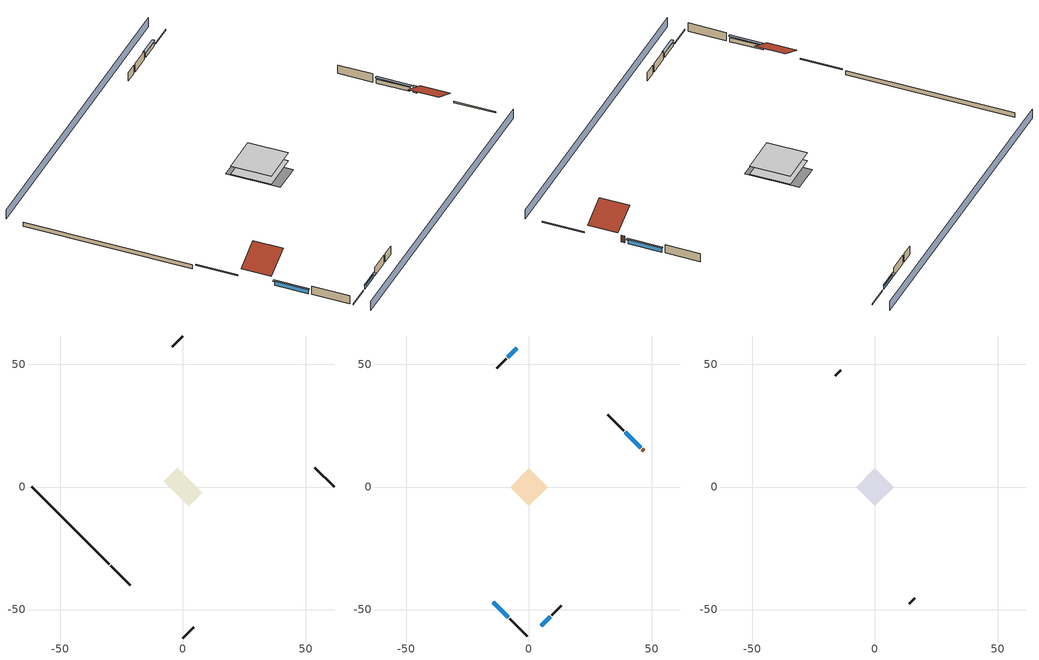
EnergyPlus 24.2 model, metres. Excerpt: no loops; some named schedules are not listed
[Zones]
crawlspace - vented
 floor foundation (Slab1 construction): -7.88,2.26 -2.26,7.88 7.88,-2.26 2.26,-7.88 z-0.91
 wall outside (RimJoist1 construction): -29.4,-32.19 -21.6,-39.99 z0.3:0.61
 wall outside (RimJoist2 construction): 0,61.59 -4.33,57.26 z0.3:0.61
 wall outside (RimJoist3 construction): 61.59,0 53.79,7.8 z0.3:0.61
 wall outside (RimJoist4 construction): 0,-61.59 4.33,-57.26 z0.3:0.61
 wall foundation (FoundationWall1 construction): -61.59,0 -30.06,-31.53 z-0.91:0.3
conditioned space
 floor to crawlspace - vented (Floor1 construction): -7.55,0 0,7.55 7.55,0 0,-7.55 z0.3
 wall outside (AdiabaticWallConstruction 1): 46.83,14.76 46.18,15.41 z0.3:2.34
 wall outside (AdiabaticWallConstruction): -14.64,-46.95 -8.41,-53.19 / 45.53,16.07 39.29,22.3 z0.3:1.49; -4.99,56.6 -8.64,52.95 / 4.99,-56.6 8.64,-52.95 z0.3:1.43
 wall outside (Wall1 construction): -7.75,-53.84 -0.66,-60.94 z0.3:2.74
 wall outside (Wall2 construction): -9.3,52.29 -13.24,48.35 z0.3:2.74
 wall outside (Wall3 construction): 38.64,22.96 32.08,29.51 z0.3:2.74
 wall outside (Wall4 construction): 9.3,-52.29 13.24,-48.35 z0.3:2.74
 window (WindowConstruction): -14.64,-46.95 -8.41,-53.19 z0.3:1.49
 window (WindowConstruction 1): -4.99,56.6 -8.64,52.95 z0.3:1.43
 window (WindowConstruction 2): 45.53,16.07 39.29,22.3 z0.3:1.49
 window (WindowConstruction 3): 4.99,-56.6 8.64,-52.95 z0.3:1.43
 door (Door): 46.83,14.76 46.18,15.41 z0.3:2.34
attic - vented
 floor to conditioned space (Floor2 construction Reversed): -7.55,0 0,7.55 7.55,0 0,-7.55 z2.74
 wall outside (Wall5 construction): -13.9,47.7 -16.19,45.4 z0.3:2.74
 wall outside (Wall6 construction): 13.9,-47.7 16.19,-45.4 z0.3:2.74
 roof outside (Roof1 construction): -15.3,-46.29,2.74 -10.25,-41.24,6.31 -15.89,-35.6,6.31 -20.94,-40.65,2.74
 roof outside (Roof2 construction): 47.49,14.11,2.74 42.44,9.06,6.31 48.08,3.41,6.31 53.13,8.46,2.74
shading: 3.23,-64.83 64.83,-3.23 / -3.23,64.83 -64.83,3.23 z0:2.74; -8.19,-53.4 -14.86,-46.74 -15.29,-47.17 -8.62,-53.83 z1.8; -8.86,52.74 -4.77,56.82 -5.2,57.25 -9.29,53.17 z1.74; 39.08,22.52 45.74,15.85 46.17,16.28 39.51,22.95 z1.8; 8.86,-52.74 4.77,-56.82 5.2,-57.25 9.29,-53.17 z1.74
[Building]
Building 1: Terrain=Suburbs
[Site:Location]
Portland Intl Arpt_OR: Latitude {deg}=45.59; Longitude {deg}=-122.6; Time Zone {hr}=-8; Elevation {m}=33; Keep Site Location Information=Yes
[Site:GroundTemperature:Shallow]
10.2558, 8.96328, 8.85977, 9.47314, 11.9355, 14.3863, 16.5111, 17.8571, 17.9714, 16.8767, 14.8061, 12.4304
[Site:WaterMainsTemperature]
Calculation Method=Schedule; Temperature Schedule=mains temperature schedule
[Material] Roughness=Rough; Thermal Absorptance=0.9
Name | Thickness {m} | Conductivity {W/m-K} | Density {kg/m3} | Specific Heat {J/kg-K} | Solar Absorptance | Visible Absorptance
ceiling loosefill ins | 0.338667 | 0.0480833 | 16.02 | 1046.75 | 0.7 | 0.7
ceiling stud and cavity | 0.1397 | 0.0920385 | 65.682 | 1177.47 | 0.7 | 0.7
composite shingle siding | 0.00635 | 0.162714 | 1121.4 | 1465.45 | 0.7 | 0.7
concrete 8.0 in. | 0.2032 | 1.803125 | 2242.8 | 837.4 | 0.7 | 0.7
door material | 0.04445 | 0.0612267 | 512.64 | 1214.23 | 0.7 | 0.7
floor covering | 0.0127 | 0.0433444 | 54.468 | 1339.84 | 0.6 | 0.6
floor rigid ins | 0.051816 | 0.029427 | 32.04 | 1214.23 | 0.7 | 0.7
floor stud and cavity | 0.1397 | 0.0972396 | 92.3553 | 1139.71 | 0.7 | 0.7
furniture material conditioned space 1 | 0.1524 | 0.115458 | 640.8 | 1214.23 | 0.6 | 0.6
gypsum board | 0.0127 | 0.160291 | 801 | 837.4 | 0.6 | 0.6
osb sheathing 0.5 in. | 0.0127 | 0.115458 | 512.64 | 1214.23 | 0.6 | 0.6
osb sheathing 0.5 in. 1 | 0.0127 | 0.115458 | 512.64 | 1214.23 | 0.7 | 0.7
osb sheathing 0.75 in. | 0.01905 | 0.115458 | 512.64 | 1214.23 | 0.7 | 0.7
rim joist stud and cavity | 0.0508 | 0.144151 | 50.32683 | 1063.81 | 0.6 | 0.6
roof rigid ins | 0.00281632 | 0.029427 | 32.04 | 1214.23 | 0.7 | 0.7
soil 0.5 in. | 0.0127 | 0.8655 | 1842.3 | 418.7 | 0.7 | 0.7
wall rigid ins | 0.512978 | 0.029427 | 32.04 | 1214.23 | 0.7 | 0.7
wall stud and cavity | 0.1397 | 0.0909133 | 139.0536 | 1170.24 | 0.7 | 0.7
wall stud and cavity 1 | 0.1397 | 0.348479 | 139.0536 | 1170.24 | 0.6 | 0.6
wall stud and cavity 2 | 0.0889 | 0.380278 | 52.3479 | 1209.89 | 0.7 | 0.7
wall stud and cavity 3 | 0.0889 | 0.391764 | 83.0341 | 1211.67 | 0.7 | 0.7
wood shingles or shakes | 0.00635 | 0.162714 | 1121.4 | 1465.45 | 0.85 | 0.85
wood siding; wood siding 1 | 0.0254 | 0.102417 | 544.68 | 1172.36 | 0.7 | 0.7
[WindowMaterial:SimpleGlazingSystem]
WindowMaterial: U-Factor {W/m2-K}=2.15764; Solar Heat Gain Coefficient=0.44
[Construction]
AdiabaticWallConstruction: wood siding, wall rigid ins, wall stud and cavity 2, gypsum board
AdiabaticWallConstruction 1: wood siding 1, wall rigid ins, wall stud and cavity 2, gypsum board
Door: door material
Floor1 construction: floor stud and cavity, floor rigid ins, osb sheathing 0.75 in., floor covering
Floor2 construction Reversed: gypsum board, ceiling stud and cavity, ceiling loosefill ins
FoundationWall1 construction: concrete 8.0 in.
furniture construction conditioned space 1: furniture material conditioned space 1
PartitionWallConstruction: gypsum board, wall stud and cavity 3, gypsum board
RimJoist1 construction; RimJoist2 construction; RimJoist3 construction; RimJoist4 construction: composite shingle siding, rim joist stud and cavity
Roof1 construction; Roof2 construction: wood shingles or shakes, roof rigid ins, osb sheathing 0.5 in.
Slab1 construction: soil 0.5 in.
Wall1 construction; Wall2 construction; Wall3 construction; Wall4 construction: composite shingle siding, osb sheathing 0.5 in. 1, wall stud and cavity, gypsum board
Wall5 construction; Wall6 construction: composite shingle siding, osb sheathing 0.5 in. 1, wall stud and cavity 1
WindowConstruction; WindowConstruction 1; WindowConstruction 2; WindowConstruction 3: WindowMaterial
[Zone] Multiplier=1; Part of Total Floor Area=Yes
Name | Volume {m3}
attic - vented | 90.8252
conditioned space | 278.185
crawlspace - vented | 139.092
[Space]
Name | Zone | Volume {m3}
attic - vented 1 | attic - vented | 90.8252
conditioned space 1 | conditioned space | 278.185
crawlspace - vented 1 | crawlspace - vented | 139.092
[ZoneInfiltration:EffectiveLeakageArea]
infil attic - vented 1: Zone or Space=attic - vented 1; Schedule=Always On Discrete; Effective Air Leakage Area {cm2}=3802.45; Stack Coefficient=0.000166082; Wind Coefficient=3.54531e-05
[ZoneMixing]
whole house fan mix: Zone or Space=attic - vented; Schedule=Always On Continuous; Design Flow Rate Calculation Method=Flow/Zone; Design Flow Rate {m3/s}=0; Source Zone or Space=conditioned space
[SurfaceProperty:IncidentSolarMultiplier] Incident Solar Multiplier=1; Incident Solar Multiplier Schedule=trans schedule winter=0.85 summer=0.7
Window1; Window2; Window3; Window4
[InternalMass] Zone or ZoneList=conditioned space; Space or SpaceList=conditioned space 1
Name | Construction | Surface Area {m2}
furniture mass conditioned space 1 | furniture construction conditioned space 1 | 45.63397
partition wall mass | PartitionWallConstruction | 114.085
[Lights]
interior lighting: Zone or ZoneList or Space or SpaceList=conditioned space 1; Schedule=lighting_interior; Design Level Calculation Method=LightingLevel; Lighting Level {W}=237.467; Return Air Fraction=0; Fraction Radiant=0.6; Fraction Visible=0.2; Fraction Replaceable=1
[People]
occupants: Zone or ZoneList or Space or SpaceList=conditioned space 1; Number of People Schedule=occupants; Number of People Calculation Method=People; Number of People=2; Fraction Radiant=0.314171; Sensible Heat Fraction=0.56303; Activity Level Schedule=occupants activity schedule; Carbon Dioxide Generation Rate {m3/s-W}=0; Enable ASHRAE 55 Comfort Warnings=No; Mean Radiant Temperature Calculation Type=EnclosureAveraged
[ElectricEquipment] Zone or ZoneList or Space or SpaceList=conditioned space 1; Design Level Calculation Method=EquipmentLevel
Name | Schedule | Design Level {W} | Fraction Latent | Fraction Radiant | Fraction Lost
ceiling fan | ceiling_fan | 18.1475 | 0 | 0.558 | 0
clothes dryer | clothes_dryer | 3551.39 | 0.015 | 0.081 | 0.85
clothes washer | clothes_washer | 316.289 | 0.03 | 0.162 | 0.7
cooking range | cooking_range | 73.6624 | 0.16 | 0.384 | 0.2
dishwasher | dishwasher | 214.693 | 0.3 | 0.18 | 0.4
freezer | freezer schedule | 194.914 | 0 | 0.6 | 0
fridge | fridge schedule | 41.5354 | 0 | 0.6 | 0
mech vent bath fan 0 | mech vent bath fan 0 schedule | 15 | 0 | 0 | 1
mech vent house fan | mech vent house fan schedule | 0 | 0 | 0 | 1
mech vent house fan cfis | mech vent house fan cfis schedule | 0 | 0 | 0 | 0
mech vent range fan 0 | mech vent range fan 0 schedule | 30 | 0 | 0 | 1
misc plug loads | plug_loads_other | 145.98 | 0.021 | 0.558 | 0.049
misc tv | plug_loads_tv | 183.188 | 0 | 0.6 | 0
whole house fan | Always On Discrete | 0 | 0 | 0 | 1
[OtherEquipment] Zone or ZoneList or Space or SpaceList=conditioned space 1; Design Level Calculation Method=EquipmentLevel
Name | Fuel Type | Schedule | Design Level {W} | Fraction Latent | Fraction Radiant | Fraction Lost
clothes dryer 1 | Electricity | clothes_dryer | 0 | 0.015 | 0.081 | 0.85
cooking range 1 | NaturalGas | cooking_range | 2158.83 | 0.16 | 0.384 | 0.2
general water use latent | None | general water use schedule | 44.1266 | 1 | 0 | 0
general water use sensible | None | general water use schedule | -43.4886 | 0 | 0.6 | 0
mech vent house fan latent load; water heater lat | None | Always On Discrete | 0 | 1 | 0 | 0
mech vent house fan sensible load; water heater sens | None | Always On Discrete | 0 | 0 | 0 | 0
water heater energy adjustment1 | Electricity | Always On Discrete | 0.01 | 0 | 0 | 1
[ZoneInfiltration:DesignFlowRate] Schedule=Always On Discrete
Name | Zone or ZoneList or Space or SpaceList | Design Flow Rate Calculation Method | Design Flow Rate {m3/s} | Air Changes per Hour {1/hr} | Constant Term Coefficient | Temperature Term Coefficient | Velocity Term Coefficient | Velocity Squared Term Coefficient
infil flow; natural vent flow; whole house fan flow | conditioned space 1 | Flow/Zone | 0
infil crawlspace - vented 1 | crawlspace - vented 1 | AirChanges/Hour |  | 2.6013 | 1 | 0 | 0 | 0
[SurfaceProperty:ExposedFoundationPerimeter]
Slab1: Exposed Perimeter Calculation Method=TotalExposedPerimeter; Total Exposed Perimeter {m}=44.59224
[AvailabilityManager:Scheduled]
room ac airloop Availability Manager: Schedule=Always On Discrete
[WaterUse:Equipment]
dishwasher: Peak Flow Rate {m3/s}=3.93232e-06; Flow Rate Fraction Schedule=hot_water_dishwasher
[Foundation:Kiva]
Foundation Kiva 1: Initial Indoor Air Temperature {C}=8.27769; Wall Height Above Grade {m}=0.3048; Wall Depth Below Slab {m}=0.2032
[Foundation:Kiva:Settings]
Soil Conductivity {W/m-K}=0.8655; Soil Density {kg/m3}=1842.3; Soil Specific Heat {J/kg-K}=418.7; Ground Solar Absorptivity=0.9; Ground Thermal Absorptivity=0.9; Ground Surface Roughness {m}=0.03; Far-Field Width {m}=40; Deep-Ground Boundary Condition=ZeroFlux; Deep-Ground Depth {m}=40; Minimum Cell Dimension {m}=0.2; Maximum Cell Growth Coefficient=3; Simulation Timestep=Timestep
[Exterior:Lights]
exterior lighting: Schedule=exterior lighting schedule; Design Level {W}=9.28603
[EnergyManagementSystem:GlobalVariable]
infil_program_Qfan
infil_program_Qinf
natural_vent_program_Qnv
natural_vent_program_Qwhf
room_ac_airloop_Fan_RTF
[EnergyManagementSystem:Sensor]
Name | Output:Variable or Output:Meter Index Key | Output:Variable or Output:Meter
airflow_gain | infil flow | Infiltration Sensible Heat Gain Energy
airflow_gain_1 | natural vent flow | Infiltration Sensible Heat Gain Energy
airflow_gain_2 | whole house fan flow | Infiltration Sensible Heat Gain Energy
airflow_loss | infil flow | Infiltration Sensible Heat Loss Energy
airflow_loss_1 | natural vent flow | Infiltration Sensible Heat Loss Energy
airflow_loss_2 | whole house fan flow | Infiltration Sensible Heat Loss Energy
clg_load_cond |  | Cooling:EnergyTransfer:Zone:CONDITIONED SPACE
clg_sp_s; clg_sp_s_1 | cooling setpoint | Schedule Value
clothes_dryer_exhaust_0_sch_s | clothes_dryer | Schedule Value
cool_season | cooling season schedule | Schedule Value
htg_load_cond |  | Heating:EnergyTransfer:Zone:CONDITIONED SPACE
htg_sp_s; htg_sp_s_1 | heating setpoint | Schedule Value
ig_ee_conv | ceiling fan | Electric Equipment Convective Heating Energy
ig_ee_conv_1 | clothes dryer | Electric Equipment Convective Heating Energy
ig_ee_conv_3 | cooking range | Electric Equipment Convective Heating Energy
ig_ee_conv_4 | dishwasher | Electric Equipment Convective Heating Energy
ig_ee_conv_5 | freezer | Electric Equipment Convective Heating Energy
ig_ee_conv_6 | fridge | Electric Equipment Convective Heating Energy
ig_ee_conv_7 | misc plug loads | Electric Equipment Convective Heating Energy
ig_ee_conv_8 | misc tv | Electric Equipment Convective Heating Energy
ig_ee_conv_9 | whole house fan | Electric Equipment Convective Heating Energy
ig_ee_rad | ceiling fan | Electric Equipment Radiant Heating Energy
ig_ee_rad_1 | clothes dryer | Electric Equipment Radiant Heating Energy
ig_ee_rad_3 | cooking range | Electric Equipment Radiant Heating Energy
ig_ee_rad_4 | dishwasher | Electric Equipment Radiant Heating Energy
ig_ee_rad_5 | freezer | Electric Equipment Radiant Heating Energy
ig_ee_rad_6 | fridge | Electric Equipment Radiant Heating Energy
ig_ee_rad_7 | misc plug loads | Electric Equipment Radiant Heating Energy
ig_ee_rad_8 | misc tv | Electric Equipment Radiant Heating Energy
ig_ee_rad_9 | whole house fan | Electric Equipment Radiant Heating Energy
ig_lgt_conv | interior lighting | Lights Convective Heating Energy
ig_lgt_rad | interior lighting | Lights Radiant Heating Energy
ig_lgt_vis | interior lighting | Lights Visible Radiation Heating Energy
ig_oe_conv | clothes dryer 1 | Other Equipment Convective Heating Energy
ig_oe_conv_1 | cooking range 1 | Other Equipment Convective Heating Energy
ig_oe_conv_2 | general water use latent | Other Equipment Convective Heating Energy
ig_oe_conv_3 | general water use sensible | Other Equipment Convective Heating Energy
ig_oe_conv_4 | water heater energy adjustment1 | Other Equipment Convective Heating Energy
ig_oe_conv_5 | water heater lat | Other Equipment Convective Heating Energy
ig_oe_conv_6 | water heater sens | Other Equipment Convective Heating Energy
ig_oe_rad | clothes dryer 1 | Other Equipment Radiant Heating Energy
ig_oe_rad_1 | cooking range 1 | Other Equipment Radiant Heating Energy
ig_oe_rad_2 | general water use latent | Other Equipment Radiant Heating Energy
ig_oe_rad_3 | general water use sensible | Other Equipment Radiant Heating Energy
ig_oe_rad_4 | water heater energy adjustment1 | Other Equipment Radiant Heating Energy
ig_oe_rad_5 | water heater lat | Other Equipment Radiant Heating Energy
ig_oe_rad_6 | water heater sens | Other Equipment Radiant Heating Energy
ig_ppl_conv | occupants | People Convective Heating Energy
ig_ppl_rad | occupants | People Radiant Heating Energy
im_conv | furniture mass conditioned space 1 | Surface Inside Face Convection Heat Gain Energy
im_conv_1 | partition wall mass | Surface Inside Face Convection Heat Gain Energy
im_ig | furniture mass conditioned space 1 | Surface Inside Face Internal Gains Radiation Heat Gain Energy
im_ig_1 | partition wall mass | Surface Inside Face Internal Gains Radiation Heat Gain Energy
im_lgt | furniture mass conditioned space 1 | Surface Inside Face Lights Radiation Heat Gain Energy
im_lgt_1 | partition wall mass | Surface Inside Face Lights Radiation Heat Gain Energy
im_sol | furniture mass conditioned space 1 | Surface Inside Face Solar Radiation Heat Gain Energy
im_sol_1 | partition wall mass | Surface Inside Face Solar Radiation Heat Gain Energy
im_surf | furniture mass conditioned space 1 | Surface Inside Face Net Surface Thermal Radiation Heat Gain Energy
im_surf_1 | partition wall mass | Surface Inside Face Net Surface Thermal Radiation Heat Gain Energy
mech_vent_bath_fan_0_sch_s | mech vent bath fan 0 schedule | Schedule Value
mech_vent_range_fan_0_sch_s | mech vent range fan 0 schedule | Schedule Value
mv_conv | mech vent bath fan 0 | Electric Equipment Convective Heating Energy
mv_conv_1 | mech vent house fan | Electric Equipment Convective Heating Energy
mv_conv_2 | mech vent house fan cfis | Electric Equipment Convective Heating Energy
mv_conv_3 | mech vent range fan 0 | Electric Equipment Convective Heating Energy
mv_conv_4 | mech vent house fan latent load | Other Equipment Convective Heating Energy
mv_conv_5 | mech vent house fan sensible load | Other Equipment Convective Heating Energy
mv_rad | mech vent bath fan 0 | Electric Equipment Radiant Heating Energy
mv_rad_1 | mech vent house fan | Electric Equipment Radiant Heating Energy
mv_rad_2 | mech vent house fan cfis | Electric Equipment Radiant Heating Energy
mv_rad_3 | mech vent range fan 0 | Electric Equipment Radiant Heating Energy
mv_rad_4 | mech vent house fan latent load | Other Equipment Radiant Heating Energy
mv_rad_5 | mech vent house fan sensible load | Other Equipment Radiant Heating Energy
natural_vent_s | natural vent schedule | Schedule Value
out_pb_s |  | Site Outdoor Air Barometric Pressure
out_wt_s |  | Site Outdoor Air Humidity Ratio
site_vw_s |  | Site Wind Speed
ss_back_out | Window1 | Surface Window Shortwave from Zone Back Out Window Heat Transfer Rate
ss_back_out_1 | Window2 | Surface Window Shortwave from Zone Back Out Window Heat Transfer Rate
ss_back_out_2 | Window3 | Surface Window Shortwave from Zone Back Out Window Heat Transfer Rate
ss_back_out_3 | Window4 | Surface Window Shortwave from Zone Back Out Window Heat Transfer Rate
ss_conv | Door1 | Surface Inside Face Convection Heat Gain Energy
ss_conv_1 | Window1 | Surface Inside Face Convection Heat Gain Energy
ss_conv_2 | Window2 | Surface Inside Face Convection Heat Gain Energy
ss_conv_3 | Window3 | Surface Inside Face Convection Heat Gain Energy
ss_conv_4 | Window4 | Surface Inside Face Convection Heat Gain Energy
ss_ig | Door1 | Surface Inside Face Internal Gains Radiation Heat Gain Energy
ss_ig_1 | Window1 | Surface Inside Face Internal Gains Radiation Heat Gain Energy
ss_ig_2 | Window2 | Surface Inside Face Internal Gains Radiation Heat Gain Energy
ss_ig_3 | Window3 | Surface Inside Face Internal Gains Radiation Heat Gain Energy
ss_ig_4 | Window4 | Surface Inside Face Internal Gains Radiation Heat Gain Energy
ss_lgt | Door1 | Surface Inside Face Lights Radiation Heat Gain Energy
ss_sol | Door1 | Surface Inside Face Solar Radiation Heat Gain Energy
ss_surf | Door1 | Surface Inside Face Net Surface Thermal Radiation Heat Gain Energy
ss_surf_1 | Window1 | Surface Inside Face Net Surface Thermal Radiation Heat Gain Energy
ss_surf_2 | Window2 | Surface Inside Face Net Surface Thermal Radiation Heat Gain Energy
ss_surf_3 | Window3 | Surface Inside Face Net Surface Thermal Radiation Heat Gain Energy
ss_surf_4 | Window4 | Surface Inside Face Net Surface Thermal Radiation Heat Gain Energy
ss_trans_in | Window1 | Surface Window Transmitted Solar Radiation Rate
ss_trans_in_1 | Window2 | Surface Window Transmitted Solar Radiation Rate
ss_trans_in_2 | Window3 | Surface Window Transmitted Solar Radiation Rate
ss_trans_in_3 | Window4 | Surface Window Transmitted Solar Radiation Rate
ss_trans_out | Window1 | Surface Inside Face Initial Transmitted Diffuse Transmitted Out Window Solar Radiation Rate
ss_trans_out_1 | Window2 | Surface Inside Face Initial Transmitted Diffuse Transmitted Out Window Solar Radiation Rate
ss_trans_out_2 | Window3 | Surface Inside Face Initial Transmitted Diffuse Transmitted Out Window Solar Radiation Rate
ss_trans_out_3 | Window4 | Surface Inside Face Initial Transmitted Diffuse Transmitted Out Window Solar Radiation Rate
s_conv | Floor1 | Surface Inside Face Convection Heat Gain Energy
s_conv_1 | Floor2 | Surface Inside Face Convection Heat Gain Energy
s_conv_2 | Wall1 | Surface Inside Face Convection Heat Gain Energy
s_conv_3 | Wall2 | Surface Inside Face Convection Heat Gain Energy
s_conv_4 | Wall3 | Surface Inside Face Convection Heat Gain Energy
s_conv_5 | Wall4 | Surface Inside Face Convection Heat Gain Energy
s_ig | Floor1 | Surface Inside Face Internal Gains Radiation Heat Gain Energy
s_ig_1 | Floor2 | Surface Inside Face Internal Gains Radiation Heat Gain Energy
s_ig_2 | Wall1 | Surface Inside Face Internal Gains Radiation Heat Gain Energy
s_ig_3 | Wall2 | Surface Inside Face Internal Gains Radiation Heat Gain Energy
s_ig_4 | Wall3 | Surface Inside Face Internal Gains Radiation Heat Gain Energy
s_ig_5 | Wall4 | Surface Inside Face Internal Gains Radiation Heat Gain Energy
s_lgt | Floor1 | Surface Inside Face Lights Radiation Heat Gain Energy
s_lgt_1 | Floor2 | Surface Inside Face Lights Radiation Heat Gain Energy
s_lgt_2 | Wall1 | Surface Inside Face Lights Radiation Heat Gain Energy
s_lgt_3 | Wall2 | Surface Inside Face Lights Radiation Heat Gain Energy
s_lgt_4 | Wall3 | Surface Inside Face Lights Radiation Heat Gain Energy
s_lgt_5 | Wall4 | Surface Inside Face Lights Radiation Heat Gain Energy
s_sol | Floor1 | Surface Inside Face Solar Radiation Heat Gain Energy
s_sol_1 | Floor2 | Surface Inside Face Solar Radiation Heat Gain Energy
s_sol_2 | Wall1 | Surface Inside Face Solar Radiation Heat Gain Energy
s_sol_3 | Wall2 | Surface Inside Face Solar Radiation Heat Gain Energy
s_sol_4 | Wall3 | Surface Inside Face Solar Radiation Heat Gain Energy
s_sol_5 | Wall4 | Surface Inside Face Solar Radiation Heat Gain Energy
s_surf | Floor1 | Surface Inside Face Net Surface Thermal Radiation Heat Gain Energy
s_surf_1 | Floor2 | Surface Inside Face Net Surface Thermal Radiation Heat Gain Energy
s_surf_2 | Wall1 | Surface Inside Face Net Surface Thermal Radiation Heat Gain Energy
s_surf_3 | Wall2 | Surface Inside Face Net Surface Thermal Radiation Heat Gain Energy
s_surf_4 | Wall3 | Surface Inside Face Net Surface Thermal Radiation Heat Gain Energy
s_surf_5 | Wall4 | Surface Inside Face Net Surface Thermal Radiation Heat Gain Energy
water_heater_T_set | water heater setpoint | Schedule Value
[EnergyManagementSystem:Actuator]
Name | Actuated Component Unique | Actuated Component Type | Actuated Component Control Type
fridge_schedule_act | fridge schedule | Schedule:Constant | Schedule Value
infil_flow_act | infil flow | Zone Infiltration | Air Exchange Flow Rate
mech_vent_house_fan_cfis_act | mech vent house fan cfis | ElectricEquipment | Electricity Rate
mech_vent_house_fan_latent_load_act | mech vent house fan latent load | OtherEquipment | Power Level
mech_vent_house_fan_sensible_load_act | mech vent house fan sensible load | OtherEquipment | Power Level
natural_vent_flow_act | natural vent flow | Zone Infiltration | Air Exchange Flow Rate
water_heater_HPWHSchedOverride | water heater setpoint | Schedule:Constant | Schedule Value
water_heater_hpwh_ec_adj_act | water heater energy adjustment1 | OtherEquipment | Power Level
water_heater_lat_act | water heater lat | OtherEquipment | Power Level
water_heater_LESchedOverride | water heater BottomElementSetpoint | Schedule:Constant | Schedule Value
water_heater_sens_act | water heater sens | OtherEquipment | Power Level
water_heater_UESchedOverride | water heater TopElementSetpoint | Schedule:Constant | Schedule Value
whole_house_fan_act | whole house fan | ElectricEquipment | Electricity Rate
whole_house_fan_flow_act | whole house fan flow | Zone Infiltration | Air Exchange Flow Rate
whole_house_fan_mix_act | whole house fan mix | ZoneMixing | Air Exchange Flow Rate
